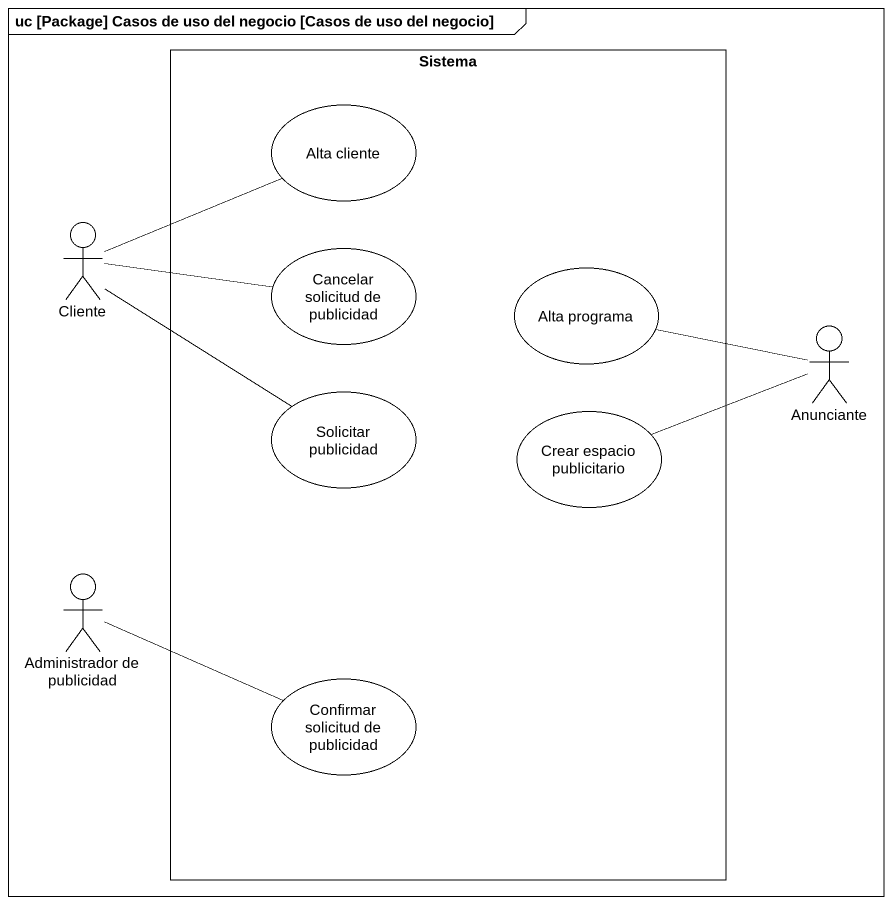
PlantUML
@startuml
mainframe uc [Package] Casos de uso del negocio [Casos de uso del negocio]
rectangle Sistema {
  usecase "Alta cliente" as Alta_cliente
  usecase "Cancelar solicitud de publicidad" as Cancelar_solicitud_de
  usecase "Alta programa" as Alta_programa
  usecase "Solicitar publicidad" as Solicitar_publicidad
  usecase "Crear espacio publicitario" as Crear_espacio_publicitario
  usecase "Confirmar solicitud de publicidad" as Confirmar_solicitud_de
}
actor Cliente
actor Anunciante
actor "Administrador de publicidad" as Administrador_de_publicidad
Cliente -right- Alta_cliente
Cliente -right- Cancelar_solicitud_de
Cliente -right- Solicitar_publicidad
Anunciante -left- Alta_programa
Anunciante -left- Crear_espacio_publicitario
Administrador_de_publicidad -right- Confirmar_solicitud_de
@enduml
